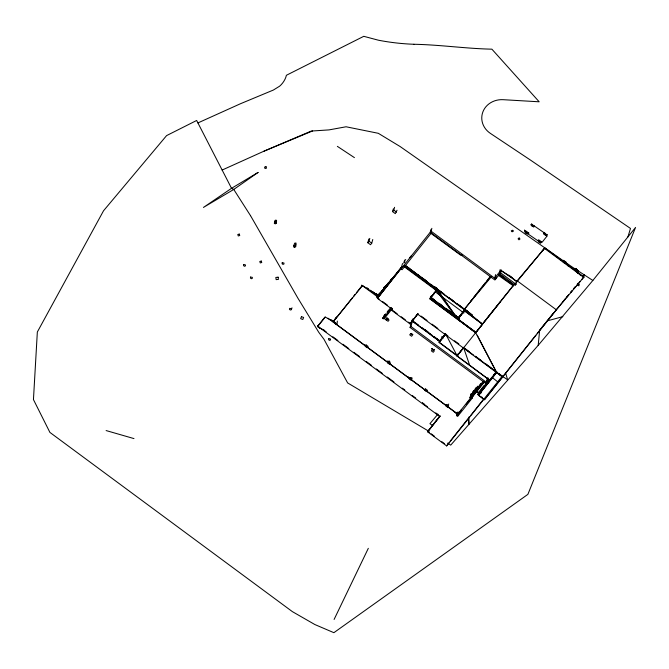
<?xml version="1.0" encoding="UTF-8"?>
<svg xmlns="http://www.w3.org/2000/svg" width="669" height="669" viewBox="0 0 669 669"><rect width="100%" height="100%" fill="white"/><g stroke="black" fill="none" stroke-linecap="round" stroke-linejoin="round"><path stroke-width="1" d="M276.632 220.77L276.13 223.346L275.268 223.898L274.349 223.304L275.16 220.293M563.783 262.674L563.892 260.693M447.72 443.087L450.714 445.128L538.194 345.346L539.674 330.143L568.407 295.054M294.728 243.081L293.666 245.782L294.159 247.221L295.648 246.786L296.216 243.834M276.13 223.346L276.523 220.427M546.916 236.048L543.445 233.615M295.648 246.786L295.154 245.347L295.84 242.763M336.54 323.921C332.802 320.25 337.26 328.931 337.335 321.078M404.511 262.424L404.996 261.813M578.585 270.719L577.983 272.768L578.459 271.004M578.116 272.459L577.69 272.25L578.167 270.502M483.737 399.435L446.683 445.93L427.642 431.848L439.834 416.553L317.666 326.188L317.808 325.652M409.478 378.378L333.154 321.923L333.388 321.078M372.775 239.485L371.738 243.198L370.517 244.729L367.799 242.713L368.836 239M367.799 242.713L369.02 241.183L369.798 238.398M397.035 210.242L395.304 213.628L392.578 211.613L393.355 208.837M392.578 211.613L393.798 210.083L394.576 207.306M378.345 298.29L376.438 296.885L376.998 294.87M417.866 313.661L409.997 323.888L391.332 310.082L392.042 309.187L377.383 298.349L402.036 267.056M378.11 295.748L389.074 282.109M393.355 277.752L378.846 296.509L378.253 296.066L378.487 295.221L388.221 283.004M379.114 293.741L378.646 295.414L383.621 289.167L384.09 287.503M378.779 295.514L379.482 293.014M384.524 286.407L383.621 289.167M384.658 286.508L383.956 289.016L388.898 282.544M392.318 308.551L384.056 318.921L383.454 318.477L384.516 314.689M384.483 316.011L382.768 317.951M384.759 315.024L383.454 316.654M384.056 318.921L385.344 314.296M385.963 313.602L385.361 315.743L386.381 314.463L384.8 316.245M390.512 307.891L387.025 312.256L387.627 312.699L388.095 311.018M387.192 318.611L389.09 320.016L388.079 321.296L386.172 319.882L386.732 317.875L385.486 319.565M431.346 232.996L402.102 269.707L401.015 268.905L402.512 263.536M387.543 318.277L386.172 319.882M404.611 260.132L403.708 263.134M388.271 319.038L387.585 318.302M391.332 310.082L392.193 308.652L392.042 309.187M405.749 266.279L404.879 265.861M387.46 362.765L388.472 361.494L390.378 362.899L389.366 364.179L387.46 362.765L388.003 360.825M431.053 229.35L430.259 232.193L494.893 280.002L500.588 272.852L501.407 269.925M401.015 268.905L431.07 231.173L431.865 228.33M409.997 323.888L411.753 321.48M488.069 377.868L485.945 383.588L410.08 327.467L411.803 321.287M410.08 327.467L410.891 326.447L412.464 320.811M497.326 372.692L502.812 376.756L496.682 372.616L475.734 332.811L429.899 298.909L430.05 298.374L475.885 332.276M436.255 288.556L436.715 287.854M436.732 289.192L405.523 265.961M429.899 298.909L436.497 290.622L436.982 288.908L435.778 290.413M431.89 348.875L433.554 350.104L434.022 349.327M444.952 334.324L439.558 341.098L439.165 342.486L489.675 380.201L457.044 356.059L457.613 354.018M411.611 320.685L439.5 341.307L440.219 341.173L440.545 339.994L439.165 342.486L445.83 333.998M455.438 315.701L458.541 318.703M455.622 315.509L458.282 317.75L464.863 309.53L472.356 315.082M404.009 266.588L436.497 290.622L457.78 319.531L458.34 317.524M464.804 309.739L458.206 318.026L458.7 318.16L459.034 316.981L457.872 319.205L475.734 332.811L482.148 324.766M427.642 431.848L440.035 415.809M404.929 265.677L464.186 309.605L464.336 309.07M463.692 311.896L464.027 310.717L458.7 318.16M473.903 331.456L475.826 332.485L457.872 319.205L464.478 310.918L464.863 309.53M439.834 416.553L439.985 416.018L427.792 431.313L429.448 432.534M458.165 354.654L457.044 356.059L463.701 347.571L457.119 355.766L446.24 335.102M474.973 332.008L430.527 299.127L431.037 297.295L434.298 299.712M475.968 331.983L475.734 332.811L473.995 331.13M446.683 445.93L446.892 445.194M495.62 274.599L494.617 278.179L499.5 272.049L500.211 269.498M472.774 396.291L472.272 398.072L457.646 416.427L456.559 415.625L457.061 413.835M496.206 277.192L495.704 278.981L431.07 231.173M470.725 395.187L478.017 386.038L478.611 386.473L471.319 395.622L470.725 395.187L471.277 393.698L473.242 395.12M471.319 395.622L471.662 394.384L477.633 386.991M456.559 415.625L471.185 397.269L471.929 394.585M476.587 390.913L476.437 391.449L479.564 393.757M489.357 380.335L478.996 393.347L478.452 395.279L484.49 399.744L478.017 394.702L478.711 392.218L484.373 385.11M478.845 394.317L479.305 392.661L478.711 392.218M480.099 392.168L480.25 391.633M483.495 388.154L483.654 387.577M486.723 380.803L487.5 378.018M485.502 385.578L490.344 379.566M505.279 295.506L513.667 284.86M485.552 385.988L485.702 385.444M499.776 273.872L515.364 285.404L517.271 280.478M491.205 378.855L492.426 377.324M492.426 377.659L497.703 381.84M497.36 373.118L502.72 377.082L502.277 376.103L483.955 399.092M517.17 280.829L544.817 247.948L583.987 276.924L556.34 309.797L484.49 399.744M565.355 263.352L565.84 261.596M556.491 309.254L556.34 309.797L517.17 280.813L515.883 282.435M627.915 236.926L630.491 228.447L530.5 160.1L490.385 133.382A20.772 18.832 3.9 0 1 482.867 111.94A20.321 18.423 3.9 0 1 503.113 99.689L539.181 101.797L491.891 49.172C465.808 48.628 439.959 44.748 413.894 44.271M294.159 247.221L294.678 245.515M274.39 222.217L275.394 221.824L275.963 219.976M577.983 272.768L577.69 272.25M562.98 261.863L563.49 260.291M291.366 309.647L291.333 308.643L289.61 308.359L289.434 309.387L290.363 310.04L291.366 309.647L292.01 307.824M274.349 223.304L275.285 220.737M463.592 347.838L514.737 283.873M334.099 619.452L368.318 548.321M445.203 334.525L440.219 341.173M543.42 233.732L544.399 232.419M546.949 236.174L542.149 242.211L538.612 239.778L537.859 240.723L528.184 234.058L528.945 233.105L525.408 230.663L524.772 231.466L524.529 229.994M317.666 326.188L324.883 317.123M335.211 318.854L336.607 317.039M333.304 321.388L336.532 317.34M333.154 321.923L352.496 297.655M353.784 296.033L355.072 294.419M356.36 292.796L362.163 285.512M404.436 261.119L405.723 259.505M376.438 296.885L377.458 295.606L378.729 296.551M390.161 280.562L391.457 278.931M390.37 280.696L392.277 278.304M378.253 296.066L401.049 267.567M394.651 276.121L395.956 274.491M397.252 272.86L398.548 271.238M399.845 269.607L401.141 267.976M377.383 298.349L401.885 267.592M382.952 317.934L384.558 315.91M382.727 318.611L384.759 316.061M387.627 312.699L391.106 308.334M383.454 318.477L391.725 308.108M385.862 319.732L387.175 318.059M435.243 290.103L436.539 288.473M412.213 319.933L413.417 318.427M431.58 295.69L430.376 297.195L459.67 318.862M459.603 319.088L430.318 297.396L431.522 295.89M435.72 290.622L436.924 289.117L457.872 319.205M412.714 320.125L414.002 318.511M415.29 316.897L417.222 314.472M430.652 297.613L434.85 292.345M411.636 321.898L418.133 313.744M437.677 289.351L435.544 292.027L463.86 312.975M411.259 322.642L412.28 321.363M470.792 300.975L472.08 299.352M473.368 297.73L485.635 282.343M486.923 280.721L490.151 276.673M464.186 309.605L490.645 276.397M445.495 333.781L439.5 341.307L434.407 337.059M457.931 318.996L464.537 310.709L482.433 324.197L464.478 310.918M457.119 355.766L463.784 347.278M475.299 333.145L506.341 294.059M447.419 405.698L448.723 404.059M472.674 391.942L473.903 390.395M475.141 388.848L476.37 387.301M473.142 392.477L477.691 386.766M457.312 412.94L458.123 411.92M469.471 397.67L471.302 395.379M471.712 394.861L472.155 394.317M479.614 385.085L480.902 383.471M483.194 381.263L471.586 395.822L472.674 396.633L484.281 382.066M458.273 413.827L461.551 409.662M471.319 397.403L472.849 395.471M458.248 413.927L461.409 409.963M470.265 398.849L472.791 395.672M466.318 404.151L484.264 381.623M485.635 383.529L486.89 381.949M477.875 394.325L489.382 379.892M477.825 394.526L489.967 379.29M478.017 394.702L496.373 371.663L496.975 372.098L478.452 395.279L481.471 392.561M485.61 385.779L489.156 381.33M485.443 386.13L489.098 381.539M478.511 395.07L496.833 372.081M447.486 444.584L448.79 442.953M450.086 441.323L469.646 416.645M470.884 415.215L483.938 398.699M484.548 399.535L535.819 335.194M537.115 333.572L553.263 313.301M500.479 301.535L482.466 324.055L464.261 309.329L491.322 276.799M325.251 317.098L317.516 326.706L324.515 330.461M538.194 345.346L592.851 280.462L635.55 227.443L527.891 494.358L333.881 632.682L314.865 624.545L292.403 611.65L49.907 432.408L33.45 399.585L37.339 332.016L103.536 210.777L166.573 135.615L196.653 120.47L231.533 188.307L233.757 189.444L250.541 215.694M570.373 292.621L571.686 290.998M573.651 288.556L574.964 286.934M583.268 276.632L584.497 275.11M409.854 257.506L411.067 256.035M478.435 388.948L476.479 391.298L477.198 391.975M401.467 267.55L378.127 295.665L362.565 285.579L333.246 321.588L325.41 317.114M499.651 272.475L501.206 270.619L512.128 277.593M501.206 270.619L516.936 281.666L544.825 247.923L541.464 251.887M437.927 414.144L429.924 423.686L432.065 425.183M562.529 302.154L565.213 299.001M566.551 297.421L568.566 295.062M570.573 292.696L572.589 290.329M573.927 288.749L575.942 286.382M577.957 284.024L579.964 281.657M581.98 279.291L583.987 276.924M496.239 372.039L493.563 375.05M496.741 372.407L493.605 375.861M435.511 287.051C433.813 287.812 435.92 289.368 436.322 287.662M490.31 380.268L491.222 379.323M482.366 389.325L484.515 387.083M479.071 393.272L479.991 392.31M430.334 297.387L433.838 293.959L434.265 292.453L436.497 290.622M582.44 276.924L584.564 274.867M582.716 276.581L584.104 275.243M576.829 269.498L577.656 271.305L577.28 271.564L576.034 268.813M578.192 273.445L577.314 269.732M197.915 122.929L240.48 103.728L273.387 90.039L279.65 86.167A23.85 22.646 15.6 0 0 285.822 77.303L286.391 75.279L363.769 36.318L378.378 40.199A206.027 181.324 -4.5 0 0 413.894 44.271M222.133 170.051L264.004 151.161L311.286 131.049L329.031 129.895L346.065 126.776L378.286 133.298L400.154 146.553L571.953 266.856L592.851 280.462M312.515 130.973L264.004 151.161M293.666 245.782L295.154 245.347M547.459 320.811L562.872 316.638M462.413 254.922L460.531 255.065L430.92 233.372M571.702 268.185L575.733 268.98M106.12 430.568L133.976 438.588M577.38 283.355L579.312 284.283L578.852 285.83L576.912 284.902M428.653 431.154L347.637 382.927L324.03 339.375L318.703 332.217L297.897 298.157L250.549 215.702M439.658 340.738L432.057 335.805L431.873 334.985M577.238 271.848L575.148 270.585L576.837 271.698M337.352 146.352L354.428 157.633M502.837 376.53L507.662 379.833L505.438 372.524M544.173 232.787L534.506 226.114L533.745 227.067L531.629 225.604M513.374 285.889L498.464 275.402M544.666 248.5L583.836 277.476M499.5 272.049L516.175 284.384M500.537 275.151L502.996 276.974M508.741 281.223L512.028 283.648M498.731 274.466L513.516 285.395M393.798 210.083L396.516 212.098M465.775 309.906L468.25 311.737M407.822 267.274L414.68 272.291M417.799 274.65L425.517 280.311M431.095 284.484L433.587 286.332M433.88 286.499L436.389 288.356M438.496 289.961L443.555 293.708M449.225 297.897L454.36 301.694M456.651 303.392L470.675 313.761M405.866 265.836L409.152 268.277M415.733 273.144L418.209 274.967M423.143 278.622L427.257 281.666M433.838 286.533L436.313 288.364M436.514 288.573L438.178 289.802M438.621 290.12L444.358 294.368M449.284 298.006L453.381 301.042M456.659 303.467L462.404 307.715M405.481 265.727L432.141 285.512M433.788 286.733L472.289 315.149M404.16 266.053L436.648 290.087M369.02 241.183L371.738 243.198M441.423 296.141L443.095 297.379M462.246 311.545L463.91 312.774M454.686 314.739L456.049 315.743M439.199 303.333L442.46 305.741M446.541 308.76L450.622 311.779M421.194 316.128L427.031 320.443M432.032 324.147L437.861 328.462M444.534 333.388L447.862 335.855M454.535 340.789L458.825 343.858M465.365 348.8L469.554 351.902M475.366 356.201L481.27 360.566M485.368 363.602L492.15 368.619M498.706 373.461L502.118 375.986M465.089 348.842L473.685 355.206M475.358 356.443L495.445 371.295M417.715 314.204L502.72 377.082M441.507 336.833L443.179 338.071M378.487 295.221L379.08 295.665M424.648 329.407L426.145 330.511M426.412 330.712L427.909 331.824M376.48 293.875L378.988 295.731M412.43 320.602L418.568 325.142M421.855 327.567L430.619 334.057M434.457 336.892L440.336 341.24M376.246 294L378.738 295.84M372.39 291.433L379.014 296.342M412.489 321.087L439.558 341.098M366.963 287.779L368.619 289.008M370.283 290.237L377.759 295.765M439.224 342.277L457.178 355.557M361.636 285.103L377.375 296.743M390.679 307.414L391.95 308.35M377.533 297.805L379.164 299.018M382.417 301.426L387.309 305.039M391.482 309.546L397.16 313.744M401.216 316.746L405.272 319.749M408.525 322.149L410.147 323.353M410.891 326.447L486.764 382.568M433.989 349.427L434.591 349.87M411.268 333.388L412.898 334.592M431.915 348.658L433.621 349.879M431.923 348.75L433.562 350.079M471.436 393.497L472.03 393.932M471.076 393.949L471.662 394.384M471.185 397.269L472.272 398.072M389.266 360.992L389.868 361.436M411.544 377.6L412.146 378.035M458.432 413.241L457.161 412.296L456.149 413.576L458.048 414.981M331.565 319.974L336.691 323.754M387.476 361.285L388.814 362.272M331.506 320.183L334.985 322.625M365.082 345.012L366.763 346.258M407.889 376.68L410.406 378.545M411.159 379.624L458.123 414.362M328.002 318.235L458.098 414.462M453.908 411.552L455.505 412.731M422.465 402.813L424.138 404.051M322.834 329.365L326.179 331.841M332.878 336.791L337.895 340.504M342.913 344.217L348.775 348.549M353.792 352.262L359.654 356.594M366.344 361.553L371.362 365.266M376.388 368.979L382.242 373.31M387.267 377.023L393.957 381.974M402.328 388.162L404.837 390.019M412.372 395.588L415.717 398.072M422.407 403.022L427.432 406.735M435.795 412.924L438.304 414.78M427.851 431.104L429.506 432.333M431.104 433.763L434.415 436.213M441.866 441.724L444.35 443.564M508.85 275.143L516.936 281.666M275.394 221.824L276.096 222.392M580.859 275.636L578.794 273.429L576.344 269.08M568.416 266.27L564.444 260.851M436.924 289.117L457.78 319.531M481.772 396.951L482.742 398.448M318.126 325.878L319.74 328.504M496.774 372.282L497.192 372.993M477.248 335.219L496.682 372.616M576.511 269.038L577.773 271.823M463.642 347.78L469.755 365.466M578.15 271.564L578.668 273.571M577.656 271.305L578.167 273.27M478.996 393.339L479.28 395.889M468.517 418.142L468.902 424.33L468.844 417.122M533.578 226.415A1.856 0.602 38.5 0 1 530.977 224.625M534.038 225.838A1.856 0.602 38.5 0 1 531.445 224.048M546.782 235.521A1.856 0.602 38.5 0 1 544.181 233.732M547.242 234.944A1.856 0.602 38.5 0 1 544.641 233.155M533.318 226.431A1.647 0.535 38.5 0 1 531.01 224.843M534.021 225.553A1.647 0.535 38.5 0 1 531.713 223.956M546.514 235.538A1.647 0.535 38.5 0 1 545.335 235.053A1.647 0.535 38.5 0 1 544.206 233.949M547.217 234.66A1.647 0.535 38.5 0 1 544.909 233.063M527.699 233.799A1.856 0.602 38.5 0 1 525.106 232.009M528.167 233.222A1.856 0.602 38.5 0 1 525.566 231.432M540.903 242.906A1.856 0.602 38.5 0 1 538.311 241.116M541.363 242.329A1.856 0.602 38.5 0 1 538.771 240.539M528.142 232.929A1.647 0.535 38.5 0 1 525.834 231.34M527.44 233.816A1.647 0.535 38.5 0 1 525.132 232.218M541.346 242.036A1.647 0.535 38.5 0 1 540.167 241.551A1.647 0.535 38.5 0 1 539.038 240.447M540.644 242.922A1.647 0.535 38.5 0 1 538.336 241.325M576.444 270.243A136.075 42.716 21 0 1 577.063 271.865M576.962 270.418A136.518 43.293 21 0 1 578.075 272.935M576.486 269.164A136.752 39.563 20.4 0 1 578.133 272.3M576.109 269.03A136.309 38.844 20.7 0 1 577.431 272.04M243.717 264.615L243.533 265.635L244.469 266.295L245.473 265.902L245.439 264.899L243.717 264.615M250.591 277.058L250.415 278.078L251.343 278.739L252.347 278.346L252.313 277.342L250.591 277.058M282.226 262.725L282.05 263.745L282.979 264.406L283.982 264.012L283.949 263.009L282.226 262.725M328.788 338.706L328.604 339.735L329.541 340.396L330.536 339.994L330.511 338.991L328.788 338.706M301.468 316.621L300.649 318.661L302.806 319.506L303.626 317.457L301.468 316.621M513.148 230.989L512.613 231.717L511.626 231.616L511.283 230.772L512.663 230.253L513.148 230.989M366.169 344.995L365.149 346.266L367.055 347.671L368.075 346.4L366.169 344.995M387.686 318.377L386.506 319.857L387.744 318.419M410.716 333.58L409.704 334.851L411.602 336.264L412.622 334.985L410.716 333.58M410.13 377.508L409.11 378.779L411.017 380.193L412.029 378.913L410.13 377.508M432.366 349.594L431.354 350.874L433.261 352.279L434.273 351.008L432.366 349.594M425.576 388.94L424.564 390.211L426.471 391.624L427.483 390.345L425.576 388.94M446.691 404.553L445.671 405.824L447.578 407.237L448.59 405.958L446.691 404.553M519.127 237.997L518.09 238.808L518.968 239.82L519.997 239.009L519.127 237.997M258.058 172.443L233.757 189.444L203.426 207.44L231.533 188.315L258.058 172.443M266.028 166.69L264.531 167.116L265.024 168.555L266.513 168.128L266.028 166.69M239.259 234.083L237.771 234.518L238.264 235.956L239.753 235.521L239.259 234.083M261.261 261.061L259.773 261.495L260.266 262.934L261.755 262.499L261.261 261.061M278.112 277.183L275.82 277.443L276.155 279.634L278.438 279.383L278.112 277.183"/></g></svg>
